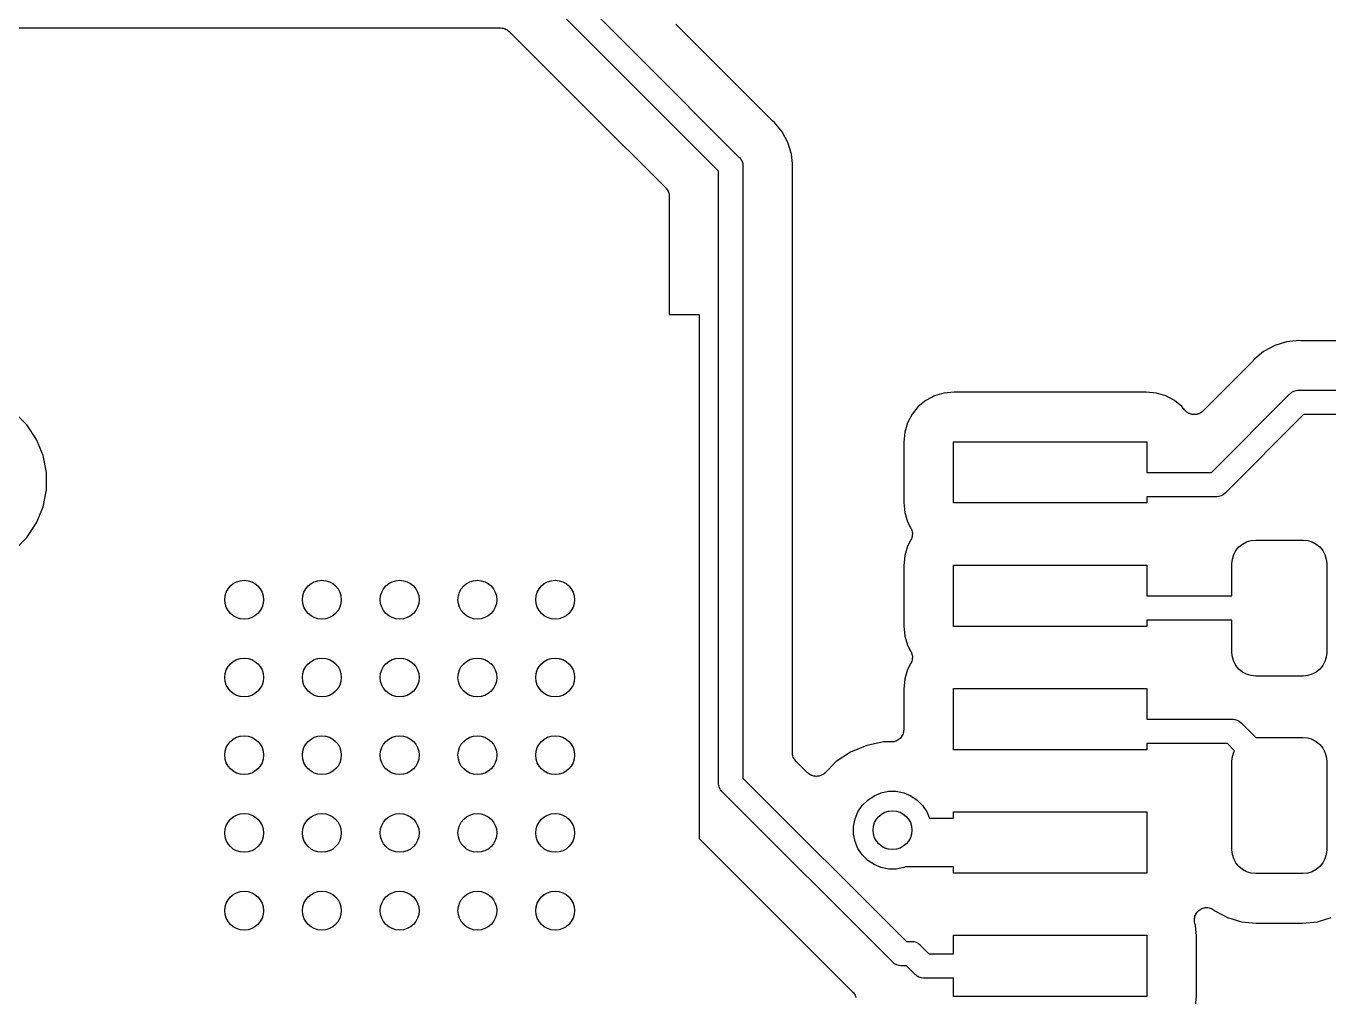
# Model space of a CAD drawing. Extents: x 3.65 to 7.93, y -5.83 to -2.58.
# Drawn here: x 7.045 to 7.573, y -5.228 to -4.834 of the extents above; entities that cross this region are included whole.
import ezdxf

# ---------------------------------------------------------------- set-up
doc = ezdxf.new("R2010")
doc.units = 0
doc.header["$MEASUREMENT"] = 0
doc.layers.add('BLACK', color=7, linetype='CONTINUOUS')

msp = doc.modelspace()

# ---------------------------------------------------------------- linework, layer by layer
at = {"layer": 'BLACK', "linetype": 'CONTINUOUS'}
for p, q in [((7.25365, -4.80669), (7.2859, -4.83894)), ((7.2791, -4.84606), (7.24796, -4.81492)), ((7.34749, -4.87224), (7.30866, -4.83342)), ((6.86147, -4.83492), (7.23761, -4.83492)), ((7.23761, -4.83492), (7.23762, -4.83492)), ((7.23762, -4.83492), (7.23762, -4.83492)), ((7.23762, -4.83492), (7.23762, -4.83492)), ((7.23762, -4.83492), (7.23768, -4.83492)), ((7.23768, -4.83492), (7.23814, -4.83497)), ((7.23814, -4.83497), (7.23859, -4.83502)), ((7.23859, -4.83502), (7.23862, -4.83503)), ((7.23862, -4.83503), (7.23865, -4.83503)), ((7.23865, -4.83503), (7.23909, -4.83517)), ((7.23909, -4.83517), (7.23953, -4.83531)), ((7.23953, -4.83531), (7.23955, -4.83532)), ((7.23955, -4.83532), (7.23958, -4.83533)), ((7.23958, -4.83533), (7.23998, -4.83555)), ((7.23998, -4.83555), (7.24039, -4.83577)), ((7.24039, -4.83577), (7.24041, -4.83578)), ((7.24041, -4.83578), (7.24043, -4.8358)), ((7.24043, -4.8358), (7.24078, -4.83609)), ((7.24078, -4.83609), (7.24114, -4.83639)), ((7.24114, -4.83639), (7.27342, -4.86866)), ((7.2859, -4.83894), (7.29365, -4.84669)), ((7.28669, -4.85365), (7.2791, -4.84606)), ((7.29365, -4.84669), (7.29365, -4.84669)), ((7.29365, -4.84669), (7.33421, -4.88726)), ((7.32598, -4.89294), (7.28669, -4.85365)), ((7.28669, -4.85365), (7.28669, -4.85365)), ((7.27342, -4.86866), (7.27342, -4.86866)), ((7.27342, -4.86866), (7.30452, -4.89976)), ((7.34765, -4.87238), (7.34749, -4.87224)), ((7.3478, -4.87253), (7.34765, -4.87238)), ((7.34785, -4.87257), (7.3478, -4.87253)), ((7.34861, -4.8732), (7.34785, -4.87257)), ((7.35173, -4.87699), (7.34861, -4.8732)), ((7.35404, -4.88132), (7.35173, -4.87699)), ((7.35547, -4.88602), (7.35404, -4.88132)), ((7.35585, -4.88992), (7.35547, -4.88602)), ((7.33421, -4.88726), (7.3344, -4.88741)), ((7.3344, -4.88741), (7.33456, -4.8876)), ((7.33456, -4.8876), (7.33456, -4.8876)), ((7.33456, -4.8876), (7.33487, -4.88798)), ((7.33487, -4.88798), (7.33502, -4.88816)), ((7.33502, -4.88816), (7.33547, -4.88901)), ((7.33547, -4.88901), (7.33576, -4.88994)), ((7.33576, -4.88994), (7.33583, -4.89066)), ((7.33583, -4.89066), (7.33583, -4.89066)), ((7.33583, -4.89066), (7.33585, -4.89091)), ((7.33585, -4.89091), (7.33583, -4.89115)), ((7.33583, -4.89115), (7.33583, -5.13887)), ((7.35585, -4.88993), (7.35585, -4.88992)), ((7.35595, -4.89091), (7.35585, -4.88993)), ((7.35585, -4.89188), (7.35595, -4.89091)), ((7.32598, -5.14066), (7.32598, -4.89294)), ((7.35583, -4.89231), (7.35585, -4.8921)), ((7.35583, -4.89237), (7.35583, -4.89231)), ((7.35583, -5.12851), (7.35583, -4.89237)), ((7.35585, -4.8921), (7.35585, -4.89188)), ((7.30452, -4.89976), (7.30453, -4.89978)), ((7.30453, -4.89978), (7.30453, -4.89978)), ((7.30453, -4.89978), (7.30453, -4.89978)), ((7.30453, -4.89978), (7.30457, -4.89981)), ((7.30457, -4.89981), (7.30486, -4.90018)), ((7.30486, -4.90018), (7.30515, -4.90053)), ((7.30515, -4.90053), (7.30516, -4.90056)), ((7.30516, -4.90056), (7.30518, -4.90058)), ((7.30518, -4.90058), (7.30539, -4.90099)), ((7.30539, -4.90099), (7.30561, -4.90139)), ((7.30561, -4.90139), (7.30561, -4.90142)), ((7.30561, -4.90142), (7.30563, -4.90144)), ((7.30563, -4.90144), (7.30576, -4.90189)), ((7.30576, -4.90189), (7.30589, -4.90233)), ((7.30589, -4.90233), (7.30589, -4.90235)), ((7.30589, -4.90235), (7.3059, -4.90238)), ((7.3059, -4.90238), (7.30594, -4.90284)), ((7.30594, -4.90284), (7.30598, -4.9033)), ((7.30598, -4.9033), (7.30598, -4.95102)), ((7.30598, -4.95102), (7.31811, -4.95102)), ((7.31811, -4.95102), (7.31811, -5.16335)), ((7.55126, -4.96356), (7.54693, -4.96587)), ((7.55596, -4.96213), (7.55126, -4.96356)), ((7.55986, -4.96175), (7.55596, -4.96213)), ((7.55987, -4.96175), (7.55986, -4.96175)), ((7.56085, -4.96165), (7.55987, -4.96175)), ((7.56183, -4.96175), (7.56085, -4.96165)), ((7.56204, -4.96175), (7.56183, -4.96175)), ((7.56225, -4.96177), (7.56204, -4.96175)), ((7.56232, -4.96177), (7.56225, -4.96177)), ((7.57596, -4.96177), (7.56232, -4.96177)), ((7.54219, -4.97011), (7.52216, -4.99014)), ((7.54232, -4.96995), (7.54219, -4.97011)), ((7.54247, -4.9698), (7.54232, -4.96995)), ((7.54251, -4.96975), (7.54247, -4.9698)), ((7.54314, -4.96899), (7.54251, -4.96975)), ((7.5439, -4.96836), (7.54314, -4.96899)), ((7.5467, -4.96606), (7.5439, -4.96836)), ((7.5439, -4.96836), (7.5439, -4.96836)), ((7.54693, -4.96587), (7.5467, -4.96606)), ((7.5467, -4.96606), (7.5467, -4.96606)), ((7.4099, -4.98589), (7.40685, -4.98839)), ((7.41337, -4.98403), (7.4099, -4.98589)), ((7.41714, -4.98289), (7.41337, -4.98403)), ((7.42131, -4.98248), (7.41714, -4.98289)), ((7.49916, -4.98248), (7.42131, -4.98248)), ((7.50333, -4.98289), (7.49916, -4.98248)), ((7.5071, -4.98403), (7.50333, -4.98289)), ((7.51057, -4.98589), (7.5071, -4.98403)), ((7.51362, -4.98839), (7.51057, -4.98589)), ((7.52554, -5.01504), (7.5572, -4.98338)), ((7.5572, -4.98338), (7.55735, -4.9832)), ((7.55735, -4.9832), (7.55754, -4.98304)), ((7.55754, -4.98304), (7.5581, -4.98258)), ((7.55754, -4.98304), (7.55754, -4.98304)), ((7.5581, -4.98258), (7.55895, -4.98212)), ((7.5581, -4.98258), (7.5581, -4.98258)), ((7.5581, -4.98258), (7.5581, -4.98258)), ((7.55895, -4.98212), (7.55988, -4.98184)), ((7.55988, -4.98184), (7.5606, -4.98177)), ((7.5606, -4.98177), (7.56061, -4.98177)), ((7.56061, -4.98177), (7.56085, -4.98175)), ((7.56085, -4.98175), (7.56109, -4.98177)), ((7.56109, -4.98177), (7.59119, -4.98177)), ((7.0458, -4.99579), (7.04082, -4.99082)), ((7.40435, -4.99143), (7.4025, -4.99491)), ((7.40685, -4.98839), (7.40435, -4.99143)), ((7.51476, -4.98977), (7.51362, -4.98839)), ((7.51492, -4.98994), (7.51476, -4.98977)), ((7.51506, -4.99011), (7.51492, -4.98994)), ((7.51526, -4.99028), (7.51506, -4.99011)), ((7.51545, -4.99046), (7.51526, -4.99028)), ((7.51564, -4.99059), (7.51545, -4.99046)), ((7.51581, -4.99074), (7.51564, -4.99059)), ((7.51604, -4.99086), (7.51581, -4.99074)), ((7.51626, -4.99101), (7.51604, -4.99086)), ((7.51647, -4.9911), (7.51626, -4.99101)), ((7.51667, -4.9912), (7.51647, -4.9911)), ((7.51692, -4.99128), (7.51667, -4.9912)), ((7.51716, -4.99138), (7.51692, -4.99128)), ((7.51738, -4.99143), (7.51716, -4.99138)), ((7.5176, -4.9915), (7.51738, -4.99143)), ((7.51786, -4.99152), (7.5176, -4.9915)), ((7.51812, -4.99158), (7.51786, -4.99152)), ((7.51834, -4.99158), (7.51812, -4.99158)), ((7.51857, -4.9916), (7.51834, -4.99158)), ((7.51883, -4.99158), (7.51857, -4.9916)), ((7.51909, -4.99158), (7.51883, -4.99158)), ((7.51932, -4.99154), (7.51909, -4.99158)), ((7.51954, -4.99152), (7.51932, -4.99154)), ((7.51979, -4.99144), (7.51954, -4.99152)), ((7.52005, -4.99139), (7.51979, -4.99144)), ((7.52026, -4.99131), (7.52005, -4.99139)), ((7.52048, -4.99124), (7.52026, -4.99131)), ((7.52071, -4.99112), (7.52048, -4.99124)), ((7.52095, -4.99103), (7.52071, -4.99112)), ((7.52114, -4.9909), (7.52095, -4.99103)), ((7.52135, -4.9908), (7.52114, -4.9909)), ((7.52155, -4.99063), (7.52135, -4.9908)), ((7.52177, -4.99049), (7.52155, -4.99063)), ((7.52193, -4.99033), (7.52177, -4.99049)), ((7.52211, -4.99019), (7.52193, -4.99033)), ((7.52216, -4.99014), (7.52211, -4.99019)), ((7.56288, -4.99161), (7.53123, -5.02327)), ((7.59299, -4.99161), (7.56288, -4.99161)), ((7.04971, -5.00165), (7.0458, -4.99579)), ((7.4025, -4.99491), (7.40135, -4.99868)), ((7.05241, -5.00816), (7.04971, -5.00165)), ((7.40135, -4.99868), (7.40094, -5.00284)), ((7.42106, -5.0274), (7.42106, -5.0026)), ((7.42106, -5.0026), (7.49941, -5.0026)), ((7.49941, -5.0026), (7.49941, -5.01504)), ((7.40094, -5.00284), (7.40094, -5.02716)), ((7.05378, -5.01506), (7.05241, -5.00816)), ((7.05378, -5.0221), (7.05378, -5.01506)), ((7.49941, -5.01504), (7.52554, -5.01504)), ((7.05241, -5.02901), (7.05378, -5.0221)), ((7.53108, -5.02346), (7.53033, -5.02407)), ((7.53123, -5.02327), (7.53108, -5.02346)), ((7.04971, -5.03552), (7.05241, -5.02901)), ((7.40094, -5.02716), (7.40135, -5.03132)), ((7.49941, -5.0274), (7.42106, -5.0274)), ((7.52734, -5.02488), (7.49941, -5.02488)), ((7.49941, -5.02488), (7.49941, -5.0274)), ((7.52758, -5.02491), (7.52734, -5.02488)), ((7.52782, -5.02488), (7.52758, -5.02491)), ((7.52854, -5.02481), (7.52782, -5.02488)), ((7.52782, -5.02488), (7.52782, -5.02488)), ((7.52947, -5.02453), (7.52854, -5.02481)), ((7.53033, -5.02407), (7.52947, -5.02453)), ((7.40135, -5.03132), (7.4025, -5.03509)), ((7.0458, -5.04137), (7.04971, -5.03552)), ((7.4025, -5.03509), (7.40386, -5.03764)), ((7.40386, -5.03764), (7.40387, -5.03766)), ((7.40387, -5.03766), (7.40387, -5.03766)), ((7.40387, -5.03766), (7.40387, -5.03766)), ((7.40387, -5.03766), (7.40389, -5.0377)), ((7.40389, -5.0377), (7.40406, -5.03814)), ((7.40406, -5.03814), (7.40424, -5.03857)), ((7.40424, -5.03857), (7.40424, -5.03859)), ((7.40424, -5.03859), (7.40425, -5.03861)), ((7.40425, -5.03861), (7.40434, -5.03907)), ((7.40434, -5.03907), (7.40443, -5.03952)), ((7.40443, -5.03952), (7.40443, -5.03955)), ((7.40443, -5.03955), (7.40443, -5.03957)), ((7.40443, -5.03957), (7.40443, -5.04003)), ((7.04082, -5.04635), (7.0458, -5.04137)), ((7.40386, -5.04236), (7.4025, -5.04491)), ((7.40404, -5.04193), (7.40386, -5.04236)), ((7.40422, -5.0415), (7.40404, -5.04193)), ((7.40423, -5.04146), (7.40422, -5.04148)), ((7.40422, -5.04148), (7.40422, -5.0415)), ((7.40432, -5.041), (7.40423, -5.04146)), ((7.40442, -5.04055), (7.40432, -5.041)), ((7.40443, -5.04003), (7.40442, -5.0405)), ((7.40442, -5.0405), (7.40442, -5.04052)), ((7.40442, -5.04052), (7.40442, -5.04055)), ((7.53671, -5.04525), (7.53816, -5.04406)), ((7.53816, -5.04406), (7.53982, -5.04317)), ((7.53982, -5.04317), (7.54162, -5.04263)), ((7.54162, -5.04263), (7.54349, -5.04244)), ((7.54349, -5.04244), (7.56269, -5.04244)), ((7.56269, -5.04244), (7.56456, -5.04263)), ((7.56456, -5.04263), (7.56636, -5.04317)), ((7.56636, -5.04317), (7.56802, -5.04406)), ((7.56802, -5.04406), (7.56947, -5.04525)), ((7.40135, -5.04868), (7.40094, -5.05284)), ((7.4025, -5.04491), (7.40135, -5.04868)), ((7.53408, -5.05017), (7.53463, -5.04836)), ((7.53463, -5.04836), (7.53551, -5.04671)), ((7.53551, -5.04671), (7.53671, -5.04525)), ((7.56947, -5.04525), (7.57067, -5.04671)), ((7.57067, -5.04671), (7.57155, -5.04836)), ((7.57155, -5.04836), (7.5721, -5.05017)), ((7.40094, -5.05284), (7.40094, -5.07716)), ((7.42106, -5.0774), (7.42106, -5.0526)), ((7.42106, -5.0526), (7.49941, -5.0526)), ((7.49941, -5.0526), (7.49941, -5.06504)), ((7.5339, -5.05204), (7.53408, -5.05017)), ((7.5339, -5.06504), (7.5339, -5.05204)), ((7.5721, -5.05017), (7.57228, -5.05204)), ((7.57228, -5.05204), (7.57228, -5.08796)), ((7.49941, -5.06504), (7.5339, -5.06504)), ((7.5339, -5.07488), (7.49941, -5.07488)), ((7.49941, -5.07488), (7.49941, -5.0774)), ((7.5339, -5.08796), (7.5339, -5.07488)), ((7.40094, -5.07716), (7.40135, -5.08132)), ((7.40135, -5.08132), (7.4025, -5.08509)), ((7.49941, -5.0774), (7.42106, -5.0774)), ((7.4025, -5.08509), (7.40386, -5.08764)), ((7.40386, -5.08764), (7.40387, -5.08766)), ((7.40404, -5.09193), (7.40386, -5.09236)), ((7.40387, -5.08766), (7.40387, -5.08766)), ((7.40387, -5.08766), (7.40387, -5.08766)), ((7.40387, -5.08766), (7.40389, -5.0877)), ((7.40389, -5.0877), (7.40406, -5.08814)), ((7.40422, -5.0915), (7.40404, -5.09193)), ((7.40406, -5.08814), (7.40424, -5.08857)), ((7.40423, -5.09146), (7.40422, -5.09148)), ((7.40422, -5.09148), (7.40422, -5.0915)), ((7.40432, -5.091), (7.40423, -5.09146)), ((7.40424, -5.08857), (7.40424, -5.08859)), ((7.40424, -5.08859), (7.40425, -5.08861)), ((7.40425, -5.08861), (7.40434, -5.08907)), ((7.40442, -5.09055), (7.40432, -5.091)), ((7.40434, -5.08907), (7.40443, -5.08952)), ((7.40443, -5.09003), (7.40442, -5.0905)), ((7.40442, -5.0905), (7.40442, -5.09052)), ((7.40442, -5.09052), (7.40442, -5.09055)), ((7.40443, -5.08952), (7.40443, -5.08955)), ((7.40443, -5.08955), (7.40443, -5.08957)), ((7.40443, -5.08957), (7.40443, -5.09003)), ((7.53408, -5.08983), (7.5339, -5.08796)), ((7.53463, -5.09164), (7.53408, -5.08983)), ((7.53551, -5.09329), (7.53463, -5.09164)), ((7.57155, -5.09164), (7.57067, -5.09329)), ((7.5721, -5.08983), (7.57155, -5.09164)), ((7.57228, -5.08796), (7.5721, -5.08983)), ((7.4025, -5.09491), (7.40135, -5.09868)), ((7.40386, -5.09236), (7.4025, -5.09491)), ((7.53671, -5.09475), (7.53551, -5.09329)), ((7.53816, -5.09594), (7.53671, -5.09475)), ((7.53982, -5.09683), (7.53816, -5.09594)), ((7.54162, -5.09737), (7.53982, -5.09683)), ((7.54349, -5.09756), (7.54162, -5.09737)), ((7.56269, -5.09756), (7.54349, -5.09756)), ((7.56456, -5.09737), (7.56269, -5.09756)), ((7.56636, -5.09683), (7.56456, -5.09737)), ((7.56802, -5.09594), (7.56636, -5.09683)), ((7.56947, -5.09475), (7.56802, -5.09594)), ((7.57067, -5.09329), (7.56947, -5.09475)), ((7.40135, -5.09868), (7.40094, -5.10284)), ((7.40094, -5.10284), (7.40094, -5.11925)), ((7.42106, -5.1274), (7.42106, -5.1026)), ((7.42106, -5.1026), (7.49941, -5.1026)), ((7.49941, -5.1026), (7.49941, -5.11504)), ((7.49941, -5.11504), (7.53383, -5.11504)), ((7.53383, -5.11504), (7.53407, -5.11502)), ((7.53407, -5.11502), (7.53432, -5.11504)), ((7.53432, -5.11504), (7.53432, -5.11504)), ((7.53432, -5.11504), (7.53504, -5.11511)), ((7.53504, -5.11511), (7.53597, -5.11539)), ((7.53597, -5.11539), (7.53682, -5.11585)), ((7.53682, -5.11585), (7.53757, -5.11646)), ((7.53757, -5.11646), (7.53773, -5.11665)), ((7.53773, -5.11665), (7.54351, -5.12244)), ((7.39782, -5.12389), (7.39736, -5.12402)), ((7.39783, -5.12388), (7.39782, -5.12389)), ((7.39785, -5.12387), (7.39783, -5.12388)), ((7.39826, -5.12365), (7.39785, -5.12387)), ((7.39868, -5.12344), (7.39826, -5.12365)), ((7.39869, -5.12342), (7.39868, -5.12344)), ((7.39871, -5.12342), (7.39869, -5.12342)), ((7.39907, -5.12312), (7.39871, -5.12342)), ((7.39944, -5.12282), (7.39907, -5.12312)), ((7.39945, -5.12281), (7.39944, -5.12282)), ((7.39947, -5.1228), (7.39945, -5.12281)), ((7.39977, -5.12244), (7.39947, -5.1228)), ((7.40007, -5.12208), (7.39977, -5.12244)), ((7.40008, -5.12206), (7.40007, -5.12208)), ((7.40009, -5.12205), (7.40008, -5.12206)), ((7.40031, -5.12163), (7.40009, -5.12205)), ((7.40054, -5.12122), (7.40031, -5.12163)), ((7.40055, -5.12119), (7.40054, -5.1212)), ((7.40054, -5.1212), (7.40054, -5.12122)), ((7.40069, -5.12074), (7.40055, -5.12119)), ((7.40083, -5.12029), (7.40069, -5.12074)), ((7.40084, -5.12026), (7.40083, -5.12027)), ((7.40083, -5.12027), (7.40083, -5.12029)), ((7.40089, -5.11979), (7.40084, -5.12026)), ((7.40094, -5.11932), (7.40089, -5.11979)), ((7.40094, -5.11925), (7.40094, -5.11929)), ((7.40094, -5.11929), (7.40094, -5.11929)), ((7.40094, -5.11929), (7.40094, -5.11929)), ((7.40094, -5.11929), (7.40094, -5.11932)), ((7.54351, -5.12244), (7.56269, -5.12244)), ((7.56269, -5.12244), (7.56456, -5.12263)), ((7.56456, -5.12263), (7.56636, -5.12317)), ((7.56636, -5.12317), (7.56802, -5.12406)), ((7.35587, -5.12897), (7.35583, -5.12851)), ((7.35591, -5.12943), (7.35587, -5.12897)), ((7.37944, -5.12832), (7.37359, -5.13223)), ((7.38595, -5.12563), (7.37944, -5.12832)), ((7.39286, -5.12425), (7.38595, -5.12563)), ((7.39594, -5.12425), (7.39286, -5.12425)), ((7.39641, -5.12421), (7.39594, -5.12425)), ((7.39688, -5.12416), (7.39641, -5.12421)), ((7.3969, -5.12416), (7.39688, -5.12416)), ((7.39691, -5.12416), (7.3969, -5.12416)), ((7.39736, -5.12402), (7.39691, -5.12416)), ((7.49941, -5.1274), (7.42106, -5.1274)), ((7.53204, -5.12488), (7.49941, -5.12488)), ((7.49941, -5.12488), (7.49941, -5.1274)), ((7.53494, -5.12778), (7.53204, -5.12488)), ((7.53408, -5.13017), (7.53463, -5.12836)), ((7.53463, -5.12836), (7.53494, -5.12778)), ((7.56802, -5.12406), (7.56947, -5.12525)), ((7.56947, -5.12525), (7.57067, -5.12671)), ((7.57067, -5.12671), (7.57155, -5.12836)), ((7.57155, -5.12836), (7.5721, -5.13017)), ((7.35592, -5.12946), (7.35591, -5.12943)), ((7.35592, -5.12948), (7.35592, -5.12946)), ((7.35606, -5.12992), (7.35592, -5.12948)), ((7.35618, -5.13037), (7.35606, -5.12992)), ((7.3562, -5.13039), (7.35618, -5.13037)), ((7.3562, -5.13042), (7.3562, -5.13039)), ((7.35642, -5.13083), (7.3562, -5.13042)), ((7.35663, -5.13124), (7.35642, -5.13083)), ((7.35665, -5.13126), (7.35663, -5.13124)), ((7.35666, -5.13128), (7.35665, -5.13126)), ((7.35695, -5.13164), (7.35666, -5.13128)), ((7.35724, -5.132), (7.35695, -5.13164)), ((7.35728, -5.13203), (7.35724, -5.132)), ((7.35728, -5.13204), (7.35728, -5.13203)), ((7.35729, -5.13205), (7.35728, -5.13204)), ((7.35728, -5.13204), (7.35728, -5.13204)), ((7.362, -5.13675), (7.35729, -5.13205)), ((7.37359, -5.13223), (7.36907, -5.13675)), ((7.5339, -5.13204), (7.53408, -5.13017)), ((7.5339, -5.16796), (7.5339, -5.13204)), ((7.5721, -5.13017), (7.57228, -5.13204)), ((7.57228, -5.13204), (7.57228, -5.16796)), ((7.33583, -5.13887), (7.40204, -5.20508)), ((7.36236, -5.13705), (7.362, -5.13675)), ((7.36272, -5.13735), (7.36236, -5.13705)), ((7.36274, -5.13736), (7.36272, -5.13735)), ((7.36275, -5.13737), (7.36274, -5.13736)), ((7.36317, -5.1376), (7.36275, -5.13737)), ((7.36358, -5.13782), (7.36317, -5.1376)), ((7.3636, -5.13783), (7.36358, -5.13782)), ((7.36361, -5.13783), (7.3636, -5.13783)), ((7.36406, -5.13797), (7.36361, -5.13783)), ((7.36451, -5.13811), (7.36406, -5.13797)), ((7.36453, -5.13811), (7.36451, -5.13811)), ((7.36454, -5.13812), (7.36453, -5.13811)), ((7.36501, -5.13817), (7.36454, -5.13812)), ((7.36548, -5.13822), (7.36501, -5.13817)), ((7.3655, -5.13822), (7.36548, -5.13822)), ((7.36552, -5.13822), (7.3655, -5.13822)), ((7.36598, -5.13817), (7.36552, -5.13822)), ((7.36645, -5.13813), (7.36598, -5.13817)), ((7.36647, -5.13813), (7.36645, -5.13813)), ((7.36649, -5.13813), (7.36647, -5.13813)), ((7.36694, -5.13799), (7.36649, -5.13813)), ((7.36739, -5.13786), (7.36694, -5.13799)), ((7.36741, -5.13785), (7.36739, -5.13786)), ((7.36742, -5.13785), (7.36741, -5.13785)), ((7.36784, -5.13763), (7.36742, -5.13785)), ((7.36826, -5.13741), (7.36784, -5.13763)), ((7.36827, -5.1374), (7.36826, -5.13741)), ((7.36829, -5.13739), (7.36827, -5.1374)), ((7.36865, -5.1371), (7.36829, -5.13739)), ((7.36902, -5.1368), (7.36865, -5.1371)), ((7.36904, -5.13678), (7.36902, -5.1368)), ((7.36907, -5.13675), (7.36904, -5.13678)), ((7.36904, -5.13678), (7.36904, -5.13678)), ((7.36904, -5.13678), (7.36904, -5.13678)), ((7.32596, -5.14091), (7.32598, -5.14066)), ((7.32598, -5.14115), (7.32596, -5.14091)), ((7.32606, -5.14187), (7.32598, -5.14115)), ((7.32598, -5.14115), (7.32598, -5.14115)), ((7.32634, -5.1428), (7.32606, -5.14187)), ((7.32679, -5.14365), (7.32634, -5.1428)), ((7.32741, -5.1444), (7.32679, -5.14365)), ((7.3276, -5.14456), (7.32741, -5.1444)), ((7.39635, -5.21331), (7.3276, -5.14456)), ((7.38892, -5.14604), (7.39178, -5.14486)), ((7.39178, -5.14486), (7.39483, -5.14425)), ((7.39483, -5.14425), (7.39793, -5.14425)), ((7.39793, -5.14425), (7.40097, -5.14486)), ((7.40097, -5.14486), (7.40384, -5.14604)), ((7.38242, -5.15254), (7.38415, -5.14996)), ((7.38415, -5.14996), (7.38634, -5.14777)), ((7.38634, -5.14777), (7.38892, -5.14604)), ((7.40384, -5.14604), (7.40642, -5.14777)), ((7.40642, -5.14777), (7.40861, -5.14996)), ((7.40861, -5.14996), (7.41033, -5.15254)), ((7.38063, -5.15845), (7.38124, -5.15541)), ((7.38124, -5.15541), (7.38242, -5.15254)), ((7.41033, -5.15254), (7.41142, -5.15516)), ((7.41142, -5.15516), (7.42106, -5.15516)), ((7.42106, -5.15516), (7.42106, -5.1526)), ((7.42106, -5.1526), (7.49941, -5.1526)), ((7.49941, -5.1526), (7.49941, -5.1774)), ((7.38063, -5.16155), (7.38063, -5.15845)), ((7.31811, -5.16335), (7.38036, -5.2256)), ((7.38124, -5.16459), (7.38063, -5.16155)), ((7.38242, -5.16746), (7.38124, -5.16459)), ((7.38415, -5.17004), (7.38242, -5.16746)), ((7.38634, -5.17223), (7.38415, -5.17004)), ((7.53408, -5.16983), (7.5339, -5.16796)), ((7.53463, -5.17164), (7.53408, -5.16983)), ((7.5721, -5.16983), (7.57155, -5.17164)), ((7.57228, -5.16796), (7.5721, -5.16983)), ((7.38892, -5.17396), (7.38634, -5.17223)), ((7.39178, -5.17514), (7.38892, -5.17396)), ((7.39483, -5.17575), (7.39178, -5.17514)), ((7.39793, -5.17575), (7.39483, -5.17575)), ((7.40097, -5.17514), (7.39793, -5.17575)), ((7.40165, -5.17486), (7.40097, -5.17514)), ((7.40186, -5.17484), (7.40165, -5.17486)), ((7.42106, -5.17484), (7.40186, -5.17484)), ((7.42106, -5.1774), (7.42106, -5.17484)), ((7.53551, -5.17329), (7.53463, -5.17164)), ((7.53671, -5.17475), (7.53551, -5.17329)), ((7.53816, -5.17594), (7.53671, -5.17475)), ((7.53982, -5.17683), (7.53816, -5.17594)), ((7.56802, -5.17594), (7.56636, -5.17683)), ((7.56947, -5.17475), (7.56802, -5.17594)), ((7.57067, -5.17329), (7.56947, -5.17475)), ((7.57155, -5.17164), (7.57067, -5.17329)), ((7.49941, -5.1774), (7.42106, -5.1774)), ((7.54162, -5.17737), (7.53982, -5.17683)), ((7.54349, -5.17756), (7.54162, -5.17737)), ((7.56269, -5.17756), (7.54349, -5.17756)), ((7.56456, -5.17737), (7.56269, -5.17756)), ((7.56636, -5.17683), (7.56456, -5.17737)), ((7.52015, -5.19282), (7.5205, -5.19248)), ((7.5205, -5.19248), (7.5205, -5.19248)), ((7.5205, -5.19248), (7.52051, -5.19248)), ((7.52051, -5.19248), (7.5209, -5.19221)), ((7.5209, -5.19221), (7.52131, -5.19195)), ((7.52131, -5.19195), (7.52132, -5.19194)), ((7.52132, -5.19194), (7.52176, -5.19176)), ((7.52132, -5.19194), (7.52132, -5.19194)), ((7.52176, -5.19176), (7.52221, -5.19158)), ((7.52221, -5.19158), (7.52222, -5.19158)), ((7.52222, -5.19158), (7.52223, -5.19157)), ((7.52223, -5.19157), (7.5227, -5.19148)), ((7.5227, -5.19148), (7.52317, -5.19139)), ((7.52317, -5.19139), (7.52318, -5.19139)), ((7.52318, -5.19139), (7.52318, -5.19139)), ((7.52318, -5.19139), (7.52367, -5.19139)), ((7.52367, -5.19139), (7.52415, -5.19139)), ((7.52415, -5.19139), (7.52415, -5.19139)), ((7.52415, -5.19139), (7.52416, -5.19139)), ((7.52416, -5.19139), (7.52464, -5.19149)), ((7.52464, -5.19149), (7.5251, -5.19159)), ((7.5251, -5.19159), (7.52511, -5.19159)), ((7.52511, -5.19159), (7.52512, -5.19159)), ((7.52512, -5.19159), (7.52557, -5.19178)), ((7.52557, -5.19178), (7.52601, -5.19196)), ((7.52601, -5.19196), (7.52601, -5.19196)), ((7.52601, -5.19196), (7.52602, -5.19197)), ((7.52602, -5.19197), (7.52642, -5.19224)), ((7.52642, -5.19224), (7.52682, -5.1925)), ((7.52682, -5.1925), (7.527, -5.19265)), ((7.51866, -5.19679), (7.51867, -5.19631)), ((7.51866, -5.1968), (7.51866, -5.19679)), ((7.51866, -5.19681), (7.51866, -5.1968)), ((7.51875, -5.19727), (7.51866, -5.19681)), ((7.51867, -5.19582), (7.51878, -5.19534)), ((7.51867, -5.19583), (7.51867, -5.19582)), ((7.51867, -5.19582), (7.51867, -5.19582)), ((7.51867, -5.19631), (7.51867, -5.19583)), ((7.51884, -5.19775), (7.51875, -5.19727)), ((7.51878, -5.19534), (7.51887, -5.19488)), ((7.51884, -5.19776), (7.51884, -5.19775)), ((7.51884, -5.19777), (7.51884, -5.19776)), ((7.51886, -5.19782), (7.51884, -5.19777)), ((7.51884, -5.19777), (7.51884, -5.19777)), ((7.51912, -5.19868), (7.51886, -5.19782)), ((7.51887, -5.19488), (7.51888, -5.19487)), ((7.51888, -5.19486), (7.51907, -5.19441)), ((7.51888, -5.19487), (7.51888, -5.19486)), ((7.51907, -5.19441), (7.51925, -5.19398)), ((7.51925, -5.19398), (7.51926, -5.19397)), ((7.51926, -5.19397), (7.51953, -5.19357)), ((7.51926, -5.19397), (7.51926, -5.19397)), ((7.51953, -5.19357), (7.5198, -5.19317)), ((7.5198, -5.19317), (7.51981, -5.19316)), ((7.51981, -5.19316), (7.52015, -5.19282)), ((7.51981, -5.19316), (7.51981, -5.19316)), ((7.527, -5.19265), (7.53213, -5.1954)), ((7.53213, -5.1954), (7.5377, -5.19709)), ((7.5377, -5.19709), (7.54374, -5.19768)), ((7.54374, -5.19768), (7.56244, -5.19768)), ((7.56244, -5.19768), (7.56848, -5.19709)), ((7.56848, -5.19709), (7.57405, -5.1954)), ((7.42106, -5.21008), (7.42106, -5.2026)), ((7.42106, -5.2026), (7.49941, -5.2026)), ((7.49941, -5.2026), (7.49941, -5.2274)), ((7.51953, -5.20284), (7.51912, -5.19868)), ((7.51953, -5.22716), (7.51953, -5.20284)), ((7.40204, -5.20508), (7.40389, -5.20508)), ((7.40389, -5.20508), (7.40413, -5.20505)), ((7.40413, -5.20505), (7.40437, -5.20508)), ((7.40437, -5.20508), (7.40438, -5.20508)), ((7.40438, -5.20508), (7.4051, -5.20515)), ((7.4051, -5.20515), (7.40603, -5.20543)), ((7.40603, -5.20543), (7.40688, -5.20589)), ((7.40688, -5.20589), (7.40763, -5.2065)), ((7.40763, -5.2065), (7.40778, -5.20669)), ((7.40778, -5.20669), (7.41117, -5.21008)), ((7.3965, -5.2135), (7.39635, -5.21331)), ((7.39669, -5.21365), (7.3965, -5.2135)), ((7.39713, -5.21401), (7.39669, -5.21365)), ((7.39669, -5.21365), (7.39669, -5.21365)), ((7.41117, -5.21008), (7.42106, -5.21008)), ((7.39725, -5.21411), (7.39713, -5.21401)), ((7.39811, -5.21457), (7.39725, -5.21411)), ((7.39904, -5.21485), (7.39811, -5.21457)), ((7.39976, -5.21492), (7.39904, -5.21485)), ((7.4, -5.21495), (7.39976, -5.21492)), ((7.39976, -5.21492), (7.39976, -5.21492)), ((7.40024, -5.21492), (7.4, -5.21495)), ((7.4021, -5.21492), (7.40024, -5.21492)), ((7.40548, -5.21831), (7.4021, -5.21492)), ((7.40564, -5.2185), (7.40548, -5.21831)), ((7.40582, -5.21865), (7.40564, -5.2185)), ((7.40639, -5.21911), (7.40582, -5.21865)), ((7.40582, -5.21865), (7.40582, -5.21865)), ((7.4071, -5.21949), (7.40639, -5.21911)), ((7.40724, -5.21957), (7.4071, -5.21949)), ((7.40817, -5.21985), (7.40724, -5.21957)), ((7.40889, -5.21992), (7.40817, -5.21985)), ((7.40913, -5.21995), (7.40889, -5.21992)), ((7.40889, -5.21992), (7.40889, -5.21992)), ((7.40937, -5.21992), (7.40913, -5.21995)), ((7.42106, -5.21992), (7.40937, -5.21992)), ((7.42106, -5.2274), (7.42106, -5.21992)), ((7.38036, -5.2256), (7.38039, -5.22564)), ((7.38039, -5.22564), (7.38039, -5.22564)), ((7.38039, -5.22564), (7.38039, -5.22564)), ((7.38039, -5.22564), (7.38041, -5.22565)), ((7.38041, -5.22565), (7.38071, -5.22603)), ((7.38071, -5.22603), (7.381, -5.2264)), ((7.381, -5.2264), (7.38101, -5.22641)), ((7.38101, -5.22641), (7.38102, -5.22642)), ((7.38102, -5.22642), (7.38124, -5.22684)), ((7.38124, -5.22684), (7.38146, -5.22726)), ((7.38146, -5.22726), (7.38146, -5.22727)), ((7.38146, -5.22727), (7.38147, -5.22728)), ((7.38147, -5.22728), (7.3816, -5.22774)), ((7.49941, -5.2274), (7.42106, -5.2274)), ((7.51912, -5.23132), (7.51953, -5.22716))]:
    msp.add_line(p, q, dxfattribs=at)
at = {"layer": 'BLACK'}
for centre in [(7.13378, -5.06661), (7.16528, -5.06661), (7.19677, -5.06661), (7.22827, -5.06661), (7.25976, -5.06661), (7.13378, -5.09811), (7.16528, -5.09811), (7.19677, -5.09811), (7.22827, -5.09811), (7.25976, -5.09811), (7.13378, -5.12961), (7.16528, -5.12961), (7.19677, -5.12961), (7.22827, -5.12961), (7.25976, -5.12961), (7.13378, -5.1611), (7.16528, -5.1611), (7.19677, -5.1611), (7.22827, -5.1611), (7.25976, -5.1611), (7.39638, -5.16), (7.13378, -5.1926), (7.16528, -5.1926), (7.19677, -5.1926), (7.22827, -5.1926), (7.25976, -5.1926)]:
    msp.add_circle(centre, 0.00787, dxfattribs=at)

doc.saveas('drawing.dxf')
